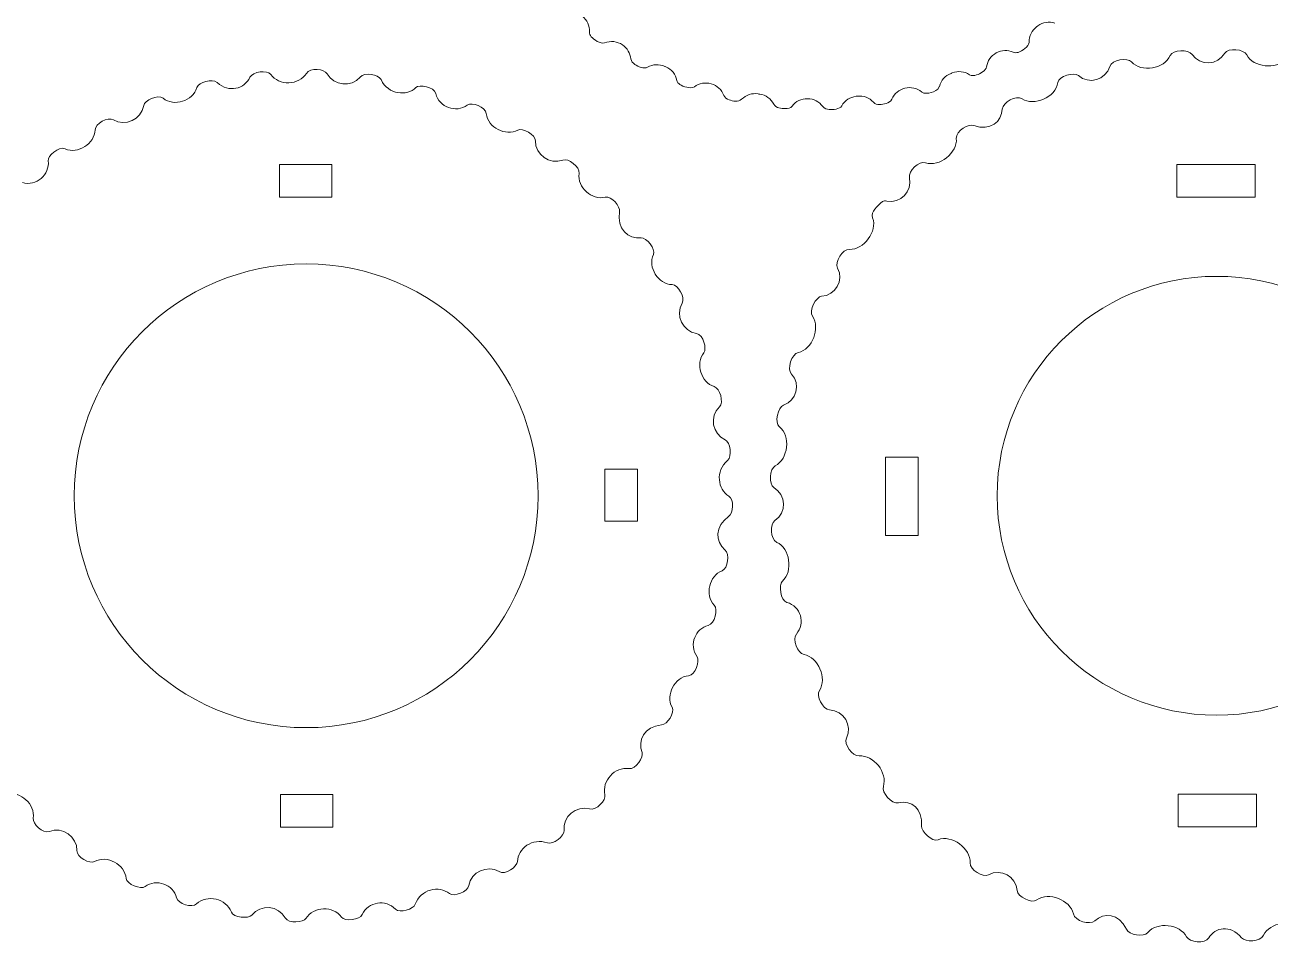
# Model space of a CAD drawing. Header units: centimetres. Extents: x -58 to 58, y -52 to 52.
# Drawn here: x -13.79 to -2.23, y -18.09 to -9.55 of the extents above; entities that cross this region are included whole.
import ezdxf

# ---------------------------------------------------------------- set-up
doc = ezdxf.new("R2010")
doc.units = ezdxf.units.CM
doc.header["$MEASUREMENT"] = 0
doc.layers.add('Camada 1', color=7, linetype='Continuous')

msp = doc.modelspace()

# ---------------------------------------------------------------- linework, layer by layer
at = {"layer": 'Camada 1', "color": 3, "lineweight": 9}
for points in [[(-8.61584, -9.46576), (-8.56988, -9.50266), (-8.54651, -9.55455), (-8.54928, -9.6134)], [(-4.4662, -9.70919), (-4.4668, -9.64967), (-4.44091, -9.59822), (-4.39283, -9.56316)], [(-4.39283, -9.56316), (-4.39003, -9.5611), (-4.38721, -9.55907), (-4.38441, -9.55702)], [(-4.38441, -9.55702), (-4.33713, -9.52237), (-4.28142, -9.51313), (-4.2255, -9.53067)], [(-8.54928, -9.6134), (-8.55008, -9.63024), (-8.54426, -9.64475), (-8.53279, -9.65705)], [(-8.53279, -9.65705), (-8.50748, -9.68424), (-8.44899, -9.72779), (-8.40784, -9.71464)], [(-8.40784, -9.71464), (-8.35118, -9.69232), (-8.29234, -9.69893), (-8.24202, -9.7332)], [(-4.56728, -9.80281), (-4.5331, -9.79244), (-4.46969, -9.74997), (-4.46627, -9.71045)], [(-4.46627, -9.71045), (-4.46625, -9.71005), (-4.4662, -9.7096), (-4.4662, -9.70919)], [(-8.24202, -9.7332), (-8.19646, -9.76424), (-8.16945, -9.81009), (-8.16475, -9.86368)], [(-4.86082, -9.93596), (-4.85165, -9.87968), (-4.82011, -9.83512), (-4.77003, -9.80784)], [(-4.77003, -9.80784), (-4.71999, -9.78055), (-4.66542, -9.77817), (-4.61317, -9.80101)], [(-4.61317, -9.80101), (-4.5983, -9.80747), (-4.58268, -9.80747), (-4.56728, -9.80281)], [(-2.95071, -9.82132), (-2.98402, -9.77258), (-3.13225, -9.7781), (-3.15511, -9.83228)], [(-2.64811, -9.81003), (-2.71454, -9.92418), (-2.87692, -9.9293), (-2.95071, -9.82132)], [(-2.44396, -9.82481), (-2.47086, -9.77207), (-2.61874, -9.75953), (-2.64811, -9.81003)], [(-2.08465, -9.86398), (-2.169, -9.96659), (-2.38362, -9.94312), (-2.44396, -9.82481)], [(-10.98464, -10.00166), (-11.01009, -9.95479), (-11.14505, -9.94458), (-11.17804, -9.99789)], [(-8.16475, -9.86368), (-8.16122, -9.88604), (-8.14473, -9.90197), (-8.12653, -9.91437)], [(-8.12653, -9.91437), (-8.09793, -9.93391), (-8.04269, -9.95981), (-8.0089, -9.94069)], [(-8.0089, -9.94069), (-7.95813, -9.91194), (-7.90198, -9.90919), (-7.84865, -9.93283)], [(-7.84865, -9.93283), (-7.84567, -9.93416), (-7.8427, -9.93546), (-7.83976, -9.93675)], [(-7.83976, -9.93675), (-7.7853, -9.9607), (-7.74904, -10.00536), (-7.73684, -10.06359)], [(-4.95291, -10.0123), (-4.92104, -10.00176), (-4.86698, -9.97404), (-4.86082, -9.93596)], [(-3.71607, -9.93423), (-3.75337, -10.06075), (-3.91015, -10.10494), (-4.008, -10.01743)], [(-3.51387, -9.89193), (-3.55227, -9.84955), (-3.69714, -9.86994), (-3.71607, -9.93423)], [(-3.15511, -9.83228), (-3.20812, -9.95803), (-3.4245, -9.99056), (-3.51387, -9.89193)], [(-12.00742, -10.08291), (-12.05019, -10.04375), (-12.1797, -10.07793), (-12.19524, -10.13055)], [(-11.70217, -10.03395), (-11.75107, -10.14066), (-11.89769, -10.18336), (-12.00742, -10.08291)], [(-11.50954, -10.00714), (-11.54057, -9.96251), (-11.67867, -9.9827), (-11.70217, -10.03395)], [(-11.17804, -9.99789), (-11.24631, -10.10824), (-11.43391, -10.11589), (-11.50954, -10.00714)], [(-10.67813, -10.03246), (-10.75972, -10.12964), (-10.92383, -10.11364), (-10.98464, -10.00166)], [(-10.48448, -10.05624), (-10.5089, -10.00577), (-10.63761, -9.98423), (-10.67813, -10.03246)], [(-10.16071, -10.1287), (-10.24488, -10.21241), (-10.41589, -10.19791), (-10.48448, -10.05624)], [(-5.29868, -10.11871), (-5.28349, -10.06178), (-5.24551, -10.01943), (-5.19055, -9.99819)], [(-5.19055, -9.99819), (-5.18675, -9.99673), (-5.18293, -9.99524), (-5.17912, -9.99376)], [(-5.17912, -9.99376), (-5.12405, -9.97241), (-5.06729, -9.97823), (-5.01769, -10.0103)], [(-5.01769, -10.0103), (-4.99726, -10.0235), (-4.97507, -10.01963), (-4.95291, -10.0123)], [(-4.008, -10.01743), (-4.04777, -9.98185), (-4.19088, -10.02561), (-4.19886, -10.08327)], [(-12.19524, -10.13055), (-12.23202, -10.25511), (-12.40799, -10.30991), (-12.50879, -10.22904)], [(-9.97667, -10.18538), (-9.99195, -10.12121), (-10.13209, -10.10022), (-10.16071, -10.1287)], [(-7.73684, -10.06359), (-7.73339, -10.08003), (-7.72386, -10.09003), (-7.71037, -10.0997)], [(-7.71037, -10.0997), (-7.68127, -10.12044), (-7.6089, -10.14476), (-7.57456, -10.12272)], [(-7.57456, -10.12272), (-7.52814, -10.08827), (-7.47346, -10.07849), (-7.418, -10.09477)], [(-7.418, -10.09477), (-7.36253, -10.11101), (-7.32176, -10.14875), (-7.30126, -10.20281)], [(-5.73937, -10.23747), (-5.71634, -10.18485), (-5.67421, -10.14937), (-5.61841, -10.13567)], [(-5.61841, -10.13567), (-5.56264, -10.12197), (-5.50883, -10.13388), (-5.46406, -10.16985)], [(-5.46406, -10.16985), (-5.46342, -10.17037), (-5.46275, -10.17088), (-5.46208, -10.17138)], [(-5.46208, -10.17138), (-5.43737, -10.18985), (-5.40226, -10.18292), (-5.37497, -10.17502)], [(-5.37497, -10.17502), (-5.34731, -10.16697), (-5.31011, -10.15363), (-5.30006, -10.12329)], [(-5.30006, -10.12329), (-5.29953, -10.12178), (-5.29909, -10.12025), (-5.29868, -10.11871)], [(-4.19886, -10.08327), (-4.2176, -10.21896), (-4.42005, -10.30641), (-4.53134, -10.23399)], [(-12.50879, -10.22904), (-12.56043, -10.18763), (-12.68243, -10.25353), (-12.68891, -10.29495)], [(-9.6843, -10.29354), (-9.78781, -10.36899), (-9.94673, -10.3111), (-9.97667, -10.18538)], [(-9.50811, -10.37003), (-9.51542, -10.31156), (-9.63881, -10.26038), (-9.6843, -10.29354)], [(-7.30126, -10.20281), (-7.29307, -10.22444), (-7.27214, -10.23532), (-7.25149, -10.24302)], [(-7.25149, -10.24302), (-7.2164, -10.25615), (-7.16595, -10.26897), (-7.13578, -10.23871)], [(-7.13578, -10.23871), (-7.09413, -10.19691), (-7.03995, -10.17926), (-6.98165, -10.18842)], [(-6.98165, -10.18842), (-6.97697, -10.18914), (-6.97229, -10.18987), (-6.96761, -10.1906)], [(-6.96761, -10.1906), (-6.90969, -10.19954), (-6.86375, -10.23242), (-6.83661, -10.28437)], [(-6.83661, -10.28437), (-6.81697, -10.32199), (-6.76564, -10.32588), (-6.72822, -10.32515)], [(-6.66717, -10.30217), (-6.63168, -10.25637), (-6.58144, -10.2322), (-6.52349, -10.23304)], [(-6.52349, -10.23304), (-6.46552, -10.23386), (-6.41599, -10.25951), (-6.38185, -10.30634)], [(-6.20628, -10.29963), (-6.17698, -10.24861), (-6.12949, -10.21754), (-6.071, -10.2111)], [(-6.071, -10.2111), (-6.06733, -10.2107), (-6.06367, -10.21031), (-6.06, -10.20991)], [(-6.06, -10.20991), (-6.00191, -10.20373), (-5.94924, -10.22358), (-5.90969, -10.26659)], [(-5.90969, -10.26659), (-5.88104, -10.29775), (-5.83033, -10.28826), (-5.79442, -10.27791)], [(-5.79442, -10.27791), (-5.77169, -10.27134), (-5.74931, -10.26013), (-5.73937, -10.23747)], [(-4.53134, -10.23399), (-4.5863, -10.19823), (-4.71159, -10.26618), (-4.71427, -10.32972)], [(-12.96982, -10.43043), (-13.02286, -10.3988), (-13.13875, -10.46435), (-13.14024, -10.52217)], [(-12.68891, -10.29495), (-12.70996, -10.42954), (-12.86245, -10.49444), (-12.96982, -10.43043)], [(-9.21515, -10.52411), (-9.32623, -10.58485), (-9.49132, -10.50439), (-9.50811, -10.37003)], [(-6.72822, -10.32515), (-6.70513, -10.32471), (-6.68199, -10.32132), (-6.66717, -10.30217)], [(-6.38185, -10.30634), (-6.36783, -10.32558), (-6.34385, -10.33229), (-6.32115, -10.33402)], [(-6.32115, -10.33402), (-6.28841, -10.33652), (-6.2248, -10.33187), (-6.20628, -10.29963)], [(-4.71427, -10.32972), (-4.71917, -10.44611), (-4.82684, -10.53969), (-4.97837, -10.48089)], [(-13.14024, -10.52217), (-13.14359, -10.65168), (-13.30088, -10.75096), (-13.41925, -10.69875)], [(-9.05127, -10.62455), (-9.04997, -10.56883), (-9.16958, -10.49919), (-9.21515, -10.52411)], [(-4.97837, -10.48089), (-5.01778, -10.46559), (-5.1485, -10.52622), (-5.14135, -10.60191)], [(-8.79733, -10.80288), (-8.9174, -10.84927), (-9.05421, -10.75289), (-9.05127, -10.62455)], [(-5.14135, -10.60191), (-5.12879, -10.73497), (-5.3002, -10.87113), (-5.42691, -10.82856)], [(-13.41925, -10.69875), (-13.47946, -10.67222), (-13.58201, -10.7673), (-13.57619, -10.81021)], [(-13.57619, -10.81021), (-13.55888, -10.93797), (-13.68928, -11.05054), (-13.81522, -11.01263)], [(-8.64523, -10.92771), (-8.63627, -10.86548), (-8.74633, -10.7832), (-8.79733, -10.80288)], [(-5.42691, -10.82856), (-5.48763, -10.80816), (-5.59007, -10.90546), (-5.57608, -10.96743)], [(-8.40161, -11.1484), (-8.52734, -11.1797), (-8.66365, -11.05579), (-8.64523, -10.92771)], [(-5.57608, -10.96743), (-5.54769, -11.09327), (-5.65941, -11.20937), (-5.78739, -11.18388)], [(-8.26904, -11.28397), (-8.2595, -11.23368), (-8.34421, -11.13412), (-8.40161, -11.1484)], [(-5.82735, -11.1875), (-5.87323, -11.23297), (-5.94077, -11.28019), (-5.91855, -11.33969)], [(-5.78739, -11.18388), (-5.8016, -11.18106), (-5.81376, -11.1826), (-5.82735, -11.1875)], [(-8.06996, -11.52616), (-8.18643, -11.5398), (-8.29882, -11.44117), (-8.26904, -11.28397)], [(-5.91855, -11.33969), (-5.87185, -11.46479), (-6.00163, -11.64034), (-6.13485, -11.63256)], [(-7.95445, -11.67931), (-7.93174, -11.6311), (-8.0188, -11.52016), (-8.06996, -11.52616)], [(-7.78011, -11.9603), (-7.91067, -11.95757), (-8.01106, -11.79946), (-7.95445, -11.67931)], [(-6.13485, -11.63256), (-6.19894, -11.62882), (-6.27306, -11.74994), (-6.24359, -11.80617)], [(-13.33406, -13.92207), (-13.33406, -12.73243), (-12.36965, -11.76804), (-11.18003, -11.76804)], [(-11.18003, -11.76804), (-9.99037, -11.76804), (-9.02598, -12.73243), (-9.02598, -13.92207)], [(-6.24359, -11.80617), (-6.18267, -11.92241), (-6.26337, -12.06195), (-6.39328, -12.06871)], [(-4.76201, -13.92173), (-4.76201, -12.79612), (-3.84952, -11.8836), (-2.72391, -11.8836)], [(-2.72391, -11.8836), (-1.59827, -11.8836), (-0.68579, -12.79612), (-0.68579, -13.92173)], [(-7.68805, -12.13374), (-7.65598, -12.0797), (-7.72606, -11.96142), (-7.78011, -11.9603)], [(-7.55542, -12.4147), (-7.68228, -12.39518), (-7.75312, -12.24339), (-7.68805, -12.13374)], [(-6.39328, -12.06871), (-6.44161, -12.07123), (-6.51519, -12.20354), (-6.47866, -12.25431)], [(-6.47866, -12.25431), (-6.40076, -12.36254), (-6.47891, -12.56275), (-6.60882, -12.59095)], [(-7.4866, -12.59429), (-7.45771, -12.55827), (-7.48891, -12.42492), (-7.55542, -12.4147)], [(-7.38946, -12.907), (-7.51301, -12.86971), (-7.5674, -12.69503), (-7.4866, -12.59429)], [(-6.60882, -12.59095), (-6.67375, -12.60504), (-6.7148, -12.74466), (-6.67268, -12.79071)], [(-6.67268, -12.79071), (-6.58554, -12.88597), (-6.62415, -13.03804), (-6.74625, -13.08015)], [(-7.34226, -13.09582), (-7.29851, -13.05447), (-7.33689, -12.92288), (-7.38946, -12.907)], [(-7.28955, -13.40134), (-7.40737, -13.34931), (-7.43592, -13.18434), (-7.34226, -13.09582)], [(-6.74625, -13.08015), (-6.79954, -13.09852), (-6.83118, -13.24439), (-6.78555, -13.27985)], [(-6.78555, -13.27985), (-6.67719, -13.36404), (-6.7025, -13.58362), (-6.82287, -13.6431)], [(-7.26649, -13.59368), (-7.22222, -13.55648), (-7.23938, -13.42351), (-7.28955, -13.40134)], [(-7.25434, -13.92547), (-7.35675, -13.86344), (-7.38258, -13.69119), (-7.26649, -13.59368)], [(-6.82287, -13.6431), (-6.87583, -13.66928), (-6.8841, -13.81773), (-6.83559, -13.84596)], [(-6.83559, -13.84596), (-6.72076, -13.91274), (-6.71597, -14.07888), (-6.82591, -14.15254)], [(-11.18003, -16.07609), (-12.36965, -16.07609), (-13.33406, -15.1117), (-13.33406, -13.92207)], [(-9.02598, -13.92207), (-9.02598, -15.1117), (-9.99037, -16.07609), (-11.18003, -16.07609)], [(-7.25619, -14.11498), (-7.21251, -14.08486), (-7.2044, -13.9557), (-7.25434, -13.92547)], [(-2.72391, -15.95985), (-3.84952, -15.95985), (-4.76201, -15.04735), (-4.76201, -13.92173)], [(-0.68579, -13.92173), (-0.68579, -15.04735), (-1.59827, -15.95985), (-2.72391, -15.95985)], [(-7.29046, -14.42392), (-7.37933, -14.34921), (-7.38503, -14.2038), (-7.25619, -14.11498)], [(-6.82591, -14.15254), (-6.87256, -14.1838), (-6.87102, -14.32566), (-6.80816, -14.35461)], [(-7.3176, -14.61814), (-7.26131, -14.59615), (-7.24336, -14.46349), (-7.29046, -14.42392)], [(-6.80816, -14.35461), (-6.6907, -14.40869), (-6.65086, -14.62195), (-6.75888, -14.71709)], [(-7.3903, -14.93688), (-7.47789, -14.84268), (-7.43745, -14.66494), (-7.3176, -14.61814)], [(-6.75888, -14.71709), (-6.79268, -14.74685), (-6.7743, -14.89669), (-6.71512, -14.91273)], [(-6.71512, -14.91273), (-6.5866, -14.9476), (-6.53916, -15.10732), (-6.62694, -15.2068)], [(-7.44622, -15.12671), (-7.38344, -15.11074), (-7.35246, -14.97757), (-7.3903, -14.93688)], [(-7.54836, -15.41965), (-7.62936, -15.30084), (-7.56285, -15.15637), (-7.44622, -15.12671)], [(-6.62694, -15.2068), (-6.66775, -15.25305), (-6.61872, -15.38664), (-6.55575, -15.39774)], [(-7.62778, -15.59381), (-7.56247, -15.58715), (-7.52526, -15.45353), (-7.54836, -15.41965)], [(-6.55575, -15.39774), (-6.42491, -15.42079), (-6.33923, -15.61934), (-6.41309, -15.73)], [(-7.78205, -15.88569), (-7.84364, -15.77222), (-7.75768, -15.60706), (-7.62778, -15.59381)], [(-6.41309, -15.73), (-6.44459, -15.77717), (-6.38415, -15.90947), (-6.31817, -15.91139)], [(-7.87828, -16.05105), (-7.82563, -16.04702), (-7.75335, -15.93859), (-7.78205, -15.88569)], [(-6.31817, -15.91139), (-6.18725, -15.91523), (-6.10283, -16.05576), (-6.16159, -16.17323)], [(-8.05983, -16.30821), (-8.10426, -16.19996), (-8.03876, -16.06333), (-7.87828, -16.05105)], [(-6.16159, -16.17323), (-6.18896, -16.22796), (-6.10685, -16.34507), (-6.04286, -16.3392)], [(-8.18244, -16.45675), (-8.11704, -16.4672), (-8.04461, -16.34532), (-8.05983, -16.30821)], [(-6.04286, -16.3392), (-5.91179, -16.32716), (-5.776, -16.49562), (-5.8193, -16.62293)], [(-8.40516, -16.69947), (-8.43685, -16.57274), (-8.31138, -16.43614), (-8.18244, -16.45675)], [(-5.8193, -16.62293), (-5.83783, -16.67735), (-5.74503, -16.78926), (-5.67784, -16.77435)], [(-13.95934, -16.69521), (-13.83295, -16.66341), (-13.69612, -16.78852), (-13.71492, -16.917)], [(-8.54823, -16.83166), (-8.48432, -16.84988), (-8.3933, -16.74687), (-8.40516, -16.69947)], [(-5.67784, -16.77435), (-5.55722, -16.74758), (-5.45452, -16.8271), (-5.464, -16.99011)], [(-8.78491, -17.03008), (-8.79804, -16.90314), (-8.67096, -16.79663), (-8.54823, -16.83166)], [(-13.71492, -16.917), (-13.72259, -16.96951), (-13.62517, -17.06309), (-13.56525, -17.03976)], [(-13.56525, -17.03976), (-13.4456, -16.99315), (-13.30709, -17.08985), (-13.30897, -17.21791)], [(-5.464, -16.99011), (-5.46696, -17.04068), (-5.36719, -17.14066), (-5.31152, -17.11793)], [(-9.21792, -17.31837), (-9.21311, -17.20082), (-9.08037, -17.0956), (-8.93889, -17.1471)], [(-8.93889, -17.1471), (-8.88741, -17.16584), (-8.77942, -17.08316), (-8.78491, -17.03008)], [(-5.31152, -17.11793), (-5.18444, -17.06603), (-5.0055, -17.19885), (-5.01362, -17.33238)], [(-13.30897, -17.21791), (-13.30991, -17.28221), (-13.19182, -17.34511), (-13.14515, -17.31968)], [(-13.14515, -17.31968), (-13.03062, -17.2573), (-12.86307, -17.3454), (-12.85211, -17.47724)], [(-9.38871, -17.41392), (-9.33198, -17.44817), (-9.22005, -17.37056), (-9.21792, -17.31837)], [(-5.01362, -17.33238), (-5.01754, -17.39691), (-4.89384, -17.47038), (-4.84149, -17.44222)], [(-9.66932, -17.54259), (-9.64809, -17.41739), (-9.49787, -17.34803), (-9.38871, -17.41392)], [(-4.84149, -17.44222), (-4.72751, -17.38091), (-4.58653, -17.45731), (-4.5773, -17.58776)], [(-12.85211, -17.47724), (-12.8476, -17.53138), (-12.71479, -17.5824), (-12.67619, -17.55333)], [(-12.67619, -17.55333), (-12.57214, -17.47499), (-12.41381, -17.53254), (-12.38314, -17.65789)], [(-10.16621, -17.71736), (-10.11997, -17.57758), (-9.94374, -17.53777), (-9.84848, -17.61829)], [(-9.84848, -17.61829), (-9.80698, -17.65335), (-9.67873, -17.59811), (-9.66932, -17.54259)], [(-12.38314, -17.65789), (-12.37005, -17.71147), (-12.2417, -17.75451), (-12.19725, -17.71246)], [(-12.19725, -17.71246), (-12.10251, -17.62285), (-11.91966, -17.66445), (-11.87496, -17.78888)], [(-10.65933, -17.81151), (-10.60664, -17.69394), (-10.43912, -17.66561), (-10.35122, -17.76251)], [(-4.5773, -17.58776), (-4.57322, -17.64551), (-4.44504, -17.71429), (-4.39297, -17.67653)], [(-4.39297, -17.67653), (-4.28426, -17.59768), (-4.08225, -17.67779), (-4.05387, -17.8059)], [(-11.87496, -17.78888), (-11.85666, -17.83981), (-11.71517, -17.85497), (-11.68534, -17.81681)], [(-11.68534, -17.81681), (-11.60468, -17.71367), (-11.43565, -17.72895), (-11.37426, -17.84331)], [(-11.18292, -17.85021), (-11.11449, -17.7345), (-10.92593, -17.72838), (-10.8505, -17.83699)], [(-10.35122, -17.76251), (-10.31362, -17.80393), (-10.18032, -17.76001), (-10.16621, -17.71736)], [(-4.05387, -17.8059), (-4.03893, -17.87332), (-3.90246, -17.9127), (-3.85545, -17.86936)], [(-3.85545, -17.86936), (-3.77313, -17.79351), (-3.63164, -17.79582), (-3.56207, -17.94855)], [(-11.37426, -17.84331), (-11.34308, -17.90141), (-11.2031, -17.88437), (-11.18292, -17.85021)], [(-10.8505, -17.83699), (-10.82143, -17.87884), (-10.68288, -17.86409), (-10.65933, -17.81151)], [(-3.36152, -17.97816), (-3.27686, -17.87683), (-3.06375, -17.90118), (-3.00382, -18.01863)], [(-2.79761, -18.03014), (-2.73693, -17.93078), (-2.59963, -17.90068), (-2.49171, -18.02895)], [(-2.28932, -18.00523), (-2.23294, -17.88402), (-2.01634, -17.85247), (-1.92841, -17.95343)], [(-3.56207, -17.94855), (-3.53816, -18.00109), (-3.40298, -18.0278), (-3.36152, -17.97816)], [(-3.00382, -18.01863), (-2.97768, -18.06989), (-2.83232, -18.087), (-2.79761, -18.03014)], [(-2.49171, -18.02895), (-2.45828, -18.06867), (-2.31839, -18.06773), (-2.28932, -18.00523)]]:
    msp.add_open_spline(points, degree=3, dxfattribs=at)
at = {"layer": 'Camada 1', "lineweight": 9}
for points in [[(-10.94312, -10.84365), (-11.10491, -10.84365), (-11.26674, -10.84365), (-11.42855, -10.84365)], [(-11.42855, -10.84365), (-11.42855, -10.94477), (-11.42855, -11.0459), (-11.42855, -11.14704)], [(-10.94312, -11.14704), (-10.94312, -11.0459), (-10.94312, -10.94477), (-10.94312, -10.84365)], [(-2.36542, -10.84567), (-2.60812, -10.84567), (-2.85081, -10.84567), (-3.09355, -10.84567)], [(-3.09355, -10.84567), (-3.09355, -10.94681), (-3.09355, -11.04796), (-3.09355, -11.14907)], [(-2.36542, -11.14907), (-2.36542, -11.04796), (-2.36542, -10.94681), (-2.36542, -10.84567)], [(-11.42855, -11.14704), (-11.26674, -11.14704), (-11.10491, -11.14704), (-10.94312, -11.14704)], [(-3.09355, -11.14907), (-2.85081, -11.14907), (-2.60812, -11.14907), (-2.36542, -11.14907)], [(-5.79893, -13.56427), (-5.79893, -13.80697), (-5.79893, -14.0497), (-5.79893, -14.2924)], [(-5.4955, -13.56427), (-5.59664, -13.56427), (-5.69779, -13.56427), (-5.79893, -13.56427)], [(-5.4955, -14.2924), (-5.4955, -14.0497), (-5.4955, -13.80697), (-5.4955, -13.56427)], [(-8.10154, -13.67361), (-8.20265, -13.67361), (-8.3038, -13.67361), (-8.40491, -13.67361)], [(-8.40491, -13.67361), (-8.40491, -13.8354), (-8.40491, -13.99723), (-8.40491, -14.15904)], [(-8.10154, -14.15904), (-8.10154, -13.99723), (-8.10154, -13.8354), (-8.10154, -13.67361)], [(-8.40491, -14.15904), (-8.3038, -14.15904), (-8.20265, -14.15904), (-8.10154, -14.15904)], [(-5.79893, -14.2924), (-5.69779, -14.2924), (-5.59664, -14.2924), (-5.4955, -14.2924)], [(-10.93148, -16.69723), (-11.09328, -16.69723), (-11.2551, -16.69723), (-11.4169, -16.69723)], [(-11.4169, -16.69723), (-11.4169, -16.79837), (-11.4169, -16.8995), (-11.4169, -17.00064)], [(-10.93148, -17.00064), (-10.93148, -16.8995), (-10.93148, -16.79837), (-10.93148, -16.69723)], [(-2.35219, -16.69439), (-2.59489, -16.69439), (-2.83761, -16.69439), (-3.08032, -16.69439)], [(-3.08032, -16.69439), (-3.08032, -16.79553), (-3.08032, -16.89663), (-3.08032, -16.99776)], [(-2.35219, -16.99776), (-2.35219, -16.89663), (-2.35219, -16.79553), (-2.35219, -16.69439)], [(-11.4169, -17.00064), (-11.2551, -17.00064), (-11.09328, -17.00064), (-10.93148, -17.00064)], [(-3.08032, -16.99776), (-2.83761, -16.99776), (-2.59489, -16.99776), (-2.35219, -16.99776)]]:
    msp.add_open_spline(points, degree=3, dxfattribs=at)

doc.saveas('drawing.dxf')
